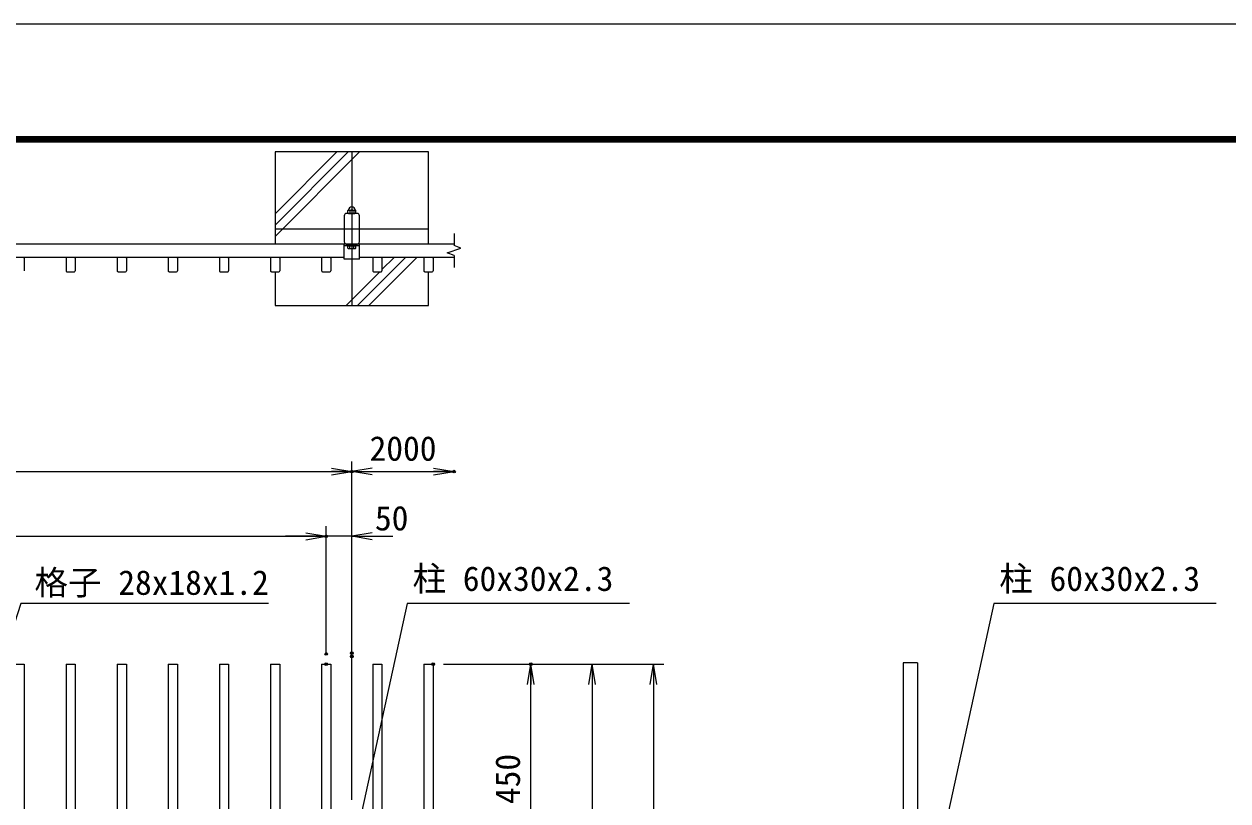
# Model space of a CAD drawing. Units: millimetres, scale not verified. Extents: x -4200 to 4200, y -2970 to 2970.
# Drawn here: x -1864 to 490, y 1452 to 2970 of the extents above; entities that cross this region are included whole.
import ezdxf
from ezdxf.enums import TextEntityAlignment as Align

# ---------------------------------------------------------------- set-up
doc = ezdxf.new("R2010")
doc.units = ezdxf.units.MM
doc.header["$LTSCALE"] = 10
doc.header["$PDMODE"] = 32
doc.header["$PDSIZE"] = 5
doc.linetypes.add('USER1', pattern=[50.8, 31.75, -6.35, 6.35, -6.35])
for name, color, linetype, lineweight in [('0-1_D-BMK', 2, 'USER1', 13), ('0-2_D-STR3', 3, 'Continuous', 13), ('0-3_D-STR-DIM', 7, 'Continuous', 13), ('0-4_0', 7, 'Continuous', 18), ('0-6_D-STR-TXT', 7, 'Continuous', 13), ('0-7_D-TTL', 7, 'Continuous', 18), ('0-8_D-STR1', 1, 'Continuous', 18), ('0-9_D-DCR-HCH', 7, 'Continuous', 13)]:
    doc.layers.add(name, color=color, linetype=linetype, lineweight=lineweight)
doc.layers.add('0-5_Defpoints', color=253, linetype='Continuous')
doc.styles.add('ＭＳ ゴシック', font='')
doc.styles.get('ＭＳ ゴシック').set_extended_font_data('MS Gothic')

# ---------------------------------------------------------------- blocks, each defined once
blk = doc.blocks.new('_Open')
at = {"layer": '0-4_0'}
blk.add_line((-10, 1.667), (0, 0), dxfattribs=at)
blk.add_lwpolyline([(-10, -1.667), (0, 0), (-10, 0)], dxfattribs=at)

msp = doc.modelspace()

# ---------------------------------------------------------------- linework, layer by layer
at = {"layer": '0-1_D-BMK'}
for p, q in [((-1223.13, 2720), (-1223.13, 2420)), ((-1373.13, 2570), (-1073.13, 2570))]:
    msp.add_line(p, q, dxfattribs=at)
at = {"layer": '0-2_D-STR3'}
for p, q in [((-1231.17, 2601), (-1231.17, 2605.5)), ((-1229.31, 2606.5), (-1216.96, 2606.5)), ((-1229.31, 2606.5), (-1216.96, 2606.5)), ((-1229.31, 2600), (-1216.96, 2600)), ((-1229.31, 2600), (-1216.96, 2600)), ((-1227.12, 2605.5), (-1227.12, 2601)), ((-1219.02, 2605.5), (-1219.02, 2601)), ((-1214.97, 2601), (-1214.97, 2605.5)), ((-1231.23, 2536.8), (-1215.03, 2536.8)), ((-1231.23, 2532.3), (-1231.23, 2536.8)), ((-1229.37, 2531.3), (-1217.02, 2531.3)), ((-1227.18, 2532.3), (-1227.18, 2536.8)), ((-1219.08, 2532.3), (-1219.08, 2536.8)), ((-1215.03, 2532.3), (-1215.03, 2536.8))]:
    msp.add_line(p, q, dxfattribs=at)
for centre, radius, start, end in [((-1229.15, 2603.96), 2.54, 37.21089, 142.78911), ((-1229.15, 2602.54), 2.54, 217.21089, 322.78911), ((-1230.02, 2606.87), 0.5, 279.83916, 352.83194), ((-1223.07, 2606), 6.5, 7.16806, 172.83194), ((-1223.07, 2597.8), 8.7, 62.26063, 117.73937), ((-1223.07, 2608.7), 8.7, 242.26063, 297.73937), ((-1217, 2603.95), 2.55, 37.42505, 142.57495), ((-1217, 2602.55), 2.55, 217.42505, 322.57495), ((-1216.13, 2606.87), 0.5, 187.16806, 253.42019), ((-1229.21, 2533.84), 2.54, 217.21089, 322.78911), ((-1223.13, 2540), 8.7, 242.26063, 297.73937), ((-1217.06, 2533.85), 2.55, 217.42505, 322.57495)]:
    msp.add_arc(centre, radius, start, end, dxfattribs=at)
at = {"layer": '0-3_D-STR-DIM'}
for p, q in [((-1023.13, 2560.93), (-1023.13, 2537.12)), ((-1036.35, 2522.69), (-1009.92, 2532.31)), ((-1023.13, 2517.88), (-1036.35, 2522.69)), ((-1009.92, 2532.31), (-1023.13, 2537.12)), ((-1023.13, 2517.88), (-1023.13, 2494.07)), ((-1223.13, 1453.92), (-1223.13, 2115.35)), ((-1223.13, 1760.35), (-1223.13, 2115.35)), ((-3223.13, 2095.35), (-1223.13, 2095.35)), ((-1223.13, 2095.35), (-1023.13, 2095.35)), ((-1273.13, 1738.92), (-1273.13, 1988.92)), ((-1273.13, 1758.92), (-1273.13, 1988.92)), ((-1223.13, 1753.92), (-1223.13, 1988.92)), ((-3173.13, 1968.92), (-1273.13, 1968.92)), ((-1313.13, 1968.92), (-1353.13, 1968.92)), ((-1223.13, 1968.92), (-1273.13, 1968.92)), ((-1183.13, 1968.92), (-1143.13, 1968.92)), ((-1044.13, 1718.92), (-853.13, 1718.92)), ((-1044.13, 1718.92), (-733.13, 1718.92)), ((-1044.13, 1718.92), (-613.13, 1718.92)), ((-873.13, 1268.92), (-873.13, 1718.92)), ((-753.13, 1718.92), (-753.13, -281.08)), ((-633.13, 1718.92), (-633.13, -381.08))]:
    msp.add_line(p, q, dxfattribs=at)
at = {"layer": '0-4_0'}
for points in [[(-1073.13, 2540), (-1073.13, 2720), (-1373.13, 2720), (-1373.13, 2540)], [(-1373.13, 2486), (-1373.13, 2420), (-1073.13, 2420), (-1073.13, 2486)]]:
    msp.add_lwpolyline(points, dxfattribs=at)
at = {"layer": '0-5_Defpoints'}
for p in [(-1223.13, 2095.35), (-1023.13, 2095.35), (-1273.13, 1968.92), (-1223.13, 1740.35), (-1273.13, 1738.92), (-1273.13, 1718.92), (-1223.13, 1733.92), (-1064.13, 1718.92), (-873.13, 1718.92)]:
    msp.add_point(p, dxfattribs=at)
at = {"layer": '0-6_D-STR-TXT'}
for points in [[(-1385.84, 1837.64), (-1870.52, 1837.64), (-1972.65, 1521.61)], [(-680.19, 1837.64), (-1114.88, 1837.64), (-1208.2, 1410.87)], [(467.32, 1837.64), (32.63, 1837.64), (-60.69, 1410.87)]]:
    msp.add_lwpolyline(points, dxfattribs=at)
at = {"layer": '0-7_D-TTL'}
for points in [[(-4200, -2970), (4200, -2970), (4200, 2970), (-4200, 2970)], [(-3930, 2750), (3930, 2750), (3930, -2750), (-3930, -2750)], [(-3927.5, 2747.5), (3927.5, 2747.5), (3927.5, -2747.5), (-3927.5, -2747.5)], [(-3925, 2745), (3925, 2745), (3925, -2745), (-3925, -2745)], [(-3922.5, 2742.5), (3922.5, 2742.5), (3922.5, -2742.5), (-3922.5, -2742.5)], [(-3920, 2740), (3920, 2740), (3920, -2740), (-3920, -2740)]]:
    msp.add_lwpolyline(points, close=True, dxfattribs=at)
at = {"layer": '0-8_D-STR1'}
for p, q in [((-1238.13, 2595.4), (-1238.13, 2544.6)), ((-1212.73, 2600), (-1233.53, 2600)), ((-1208.13, 2544.6), (-1208.13, 2595.4)), ((-1023.13, 2540), (-3423.13, 2540)), ((-1208.13, 2536.8), (-1238.13, 2536.8)), ((-1234.33, 2540), (-1211.93, 2540)), ((-1233.53, 2540), (-1212.73, 2540)), ((-1208.13, 2510.8), (-1208.13, 2540)), ((-1238.13, 2514), (-3208.13, 2514)), ((-1864.13, 2512.3), (-1864.13, 2487.7)), ((-1782.13, 2512.3), (-1782.13, 2487.7)), ((-1764.13, 2512.3), (-1764.13, 2487.7)), ((-1682.13, 2512.3), (-1682.13, 2487.7)), ((-1664.13, 2512.3), (-1664.13, 2487.7)), ((-1582.13, 2512.3), (-1582.13, 2487.7)), ((-1564.13, 2512.3), (-1564.13, 2487.7)), ((-1482.13, 2512.3), (-1482.13, 2487.7)), ((-1464.13, 2512.3), (-1464.13, 2487.7)), ((-1382.13, 2512.3), (-1382.13, 2487.7)), ((-1364.13, 2512.3), (-1364.13, 2487.7)), ((-1282.13, 2512.3), (-1282.13, 2487.7)), ((-1264.13, 2512.3), (-1264.13, 2487.7)), ((-1023.13, 2514), (-1208.13, 2514)), ((-1182.13, 2512.3), (-1182.13, 2487.7)), ((-1164.13, 2512.3), (-1164.13, 2487.7)), ((-1082.13, 2512.3), (-1082.13, 2487.7)), ((-1064.13, 2512.3), (-1064.13, 2487.7)), ((-1780.43, 2486), (-1765.83, 2486)), ((-1680.43, 2486), (-1665.83, 2486)), ((-1580.43, 2486), (-1565.83, 2486)), ((-1480.43, 2486), (-1465.83, 2486)), ((-1380.43, 2486), (-1365.83, 2486)), ((-1280.43, 2486), (-1265.83, 2486)), ((-1180.43, 2486), (-1165.83, 2486)), ((-1080.43, 2486), (-1065.83, 2486)), ((-1882.13, 1718.92), (-1864.13, 1718.92)), ((-1864.13, 1718.92), (-1864.13, -281.08)), ((-1782.13, 1718.92), (-1764.13, 1718.92)), ((-1764.13, 1718.92), (-1764.13, -281.08)), ((-1682.13, 1718.92), (-1664.13, 1718.92)), ((-1664.13, 1718.92), (-1664.13, -281.08)), ((-1582.13, 1718.92), (-1564.13, 1718.92)), ((-1564.13, 1718.92), (-1564.13, -281.08)), ((-1482.13, 1718.92), (-1464.13, 1718.92)), ((-1464.13, 1718.92), (-1464.13, -281.08)), ((-1382.13, 1718.92), (-1364.13, 1718.92)), ((-1364.13, 1718.92), (-1364.13, -281.08)), ((-1282.13, 1718.92), (-1264.13, 1718.92)), ((-1264.13, 1718.92), (-1264.13, -281.08)), ((-1182.13, 1718.92), (-1164.13, 1718.92)), ((-1164.13, 1718.92), (-1164.13, -281.08)), ((-1082.13, 1718.92), (-1082.13, -281.08)), ((-1082.13, 1718.92), (-1064.13, 1718.92)), ((-1064.13, 1718.92), (-1064.13, -281.08)), ((-145.12, 1721.22), (-145.12, -281.08)), ((-117.12, 1721.22), (-145.12, 1721.22)), ((-117.12, 1721.22), (-117.12, 1271.84))]:
    msp.add_line(p, q, dxfattribs=at)
for points in [[(-1208.13, 2510.8), (-1238.13, 2510.8), (-1238.13, 2540)], [(-1782.13, 1718.92), (-1782.13, -281.08), (-1764.13, -281.08)], [(-1682.13, 1718.92), (-1682.13, -281.08), (-1664.13, -281.08)], [(-1582.13, 1718.92), (-1582.13, -281.08), (-1564.13, -281.08)], [(-1482.13, 1718.92), (-1482.13, -281.08), (-1464.13, -281.08)], [(-1382.13, 1718.92), (-1382.13, -281.08), (-1364.13, -281.08)], [(-1282.13, 1718.92), (-1282.13, -281.08), (-1264.13, -281.08)], [(-1182.13, 1718.92), (-1182.13, -281.08), (-1164.13, -281.08)], [(-1082.13, 1718.92), (-1082.13, -281.08), (-1064.13, -281.08)]]:
    msp.add_lwpolyline(points, dxfattribs=at)
for centre, radius, start, end in [((-1233.53, 2595.4), 4.6, 90, 180), ((-1212.73, 2595.4), 4.6, 0, 90), ((-1233.53, 2544.6), 4.6, 180, 270), ((-1212.73, 2544.6), 4.6, 270, 0), ((-1865.83, 2512.3), 1.7, 359.99941, 90), ((-1780.43, 2512.3), 1.7, 90, 180), ((-1765.83, 2512.3), 1.7, 359.99941, 90), ((-1680.43, 2512.3), 1.7, 90, 180), ((-1665.83, 2512.3), 1.7, 359.99941, 90), ((-1580.43, 2512.3), 1.7, 90, 180), ((-1565.83, 2512.3), 1.7, 359.99941, 90), ((-1480.43, 2512.3), 1.7, 90, 180), ((-1465.83, 2512.3), 1.7, 359.99941, 90), ((-1380.43, 2512.3), 1.7, 90, 180), ((-1365.83, 2512.3), 1.7, 359.99941, 90), ((-1280.43, 2512.3), 1.7, 90, 180), ((-1265.83, 2512.3), 1.7, 359.99941, 90), ((-1180.43, 2512.3), 1.7, 90, 180), ((-1165.83, 2512.3), 1.7, 359.99941, 90), ((-1080.43, 2512.3), 1.7, 90, 180), ((-1065.83, 2512.3), 1.7, 359.99941, 90), ((-1780.43, 2487.7), 1.7, 179.99942, 270), ((-1765.83, 2487.7), 1.7, 270, 359.99941), ((-1680.43, 2487.7), 1.7, 179.99942, 270), ((-1665.83, 2487.7), 1.7, 270, 359.99941), ((-1580.43, 2487.7), 1.7, 179.99942, 270), ((-1565.83, 2487.7), 1.7, 270, 359.99941), ((-1480.43, 2487.7), 1.7, 179.99942, 270), ((-1465.83, 2487.7), 1.7, 270, 359.99941), ((-1380.43, 2487.7), 1.7, 179.99942, 270), ((-1365.83, 2487.7), 1.7, 270, 359.99941), ((-1280.43, 2487.7), 1.7, 179.99942, 270), ((-1265.83, 2487.7), 1.7, 270, 359.99941), ((-1180.43, 2487.7), 1.7, 179.99942, 270), ((-1165.83, 2487.7), 1.7, 270, 359.99941), ((-1080.43, 2487.7), 1.7, 179.99942, 270), ((-1065.83, 2487.7), 1.7, 270, 359.99941)]:
    msp.add_arc(centre, radius, start, end, dxfattribs=at)
at = {"layer": '0-9_D-DCR-HCH'}
for p, q in [((-1373.13, 2555), (-1208.13, 2720)), ((-1373.13, 2577.1), (-1230.23, 2720)), ((-1373.13, 2599.19), (-1252.33, 2720)), ((-1118.16, 2514), (-1212.16, 2420)), ((-1096.07, 2514), (-1190.07, 2420)), ((-1140.26, 2514), (-1164.13, 2490.13)), ((-1168.26, 2486), (-1234.26, 2420))]:
    msp.add_line(p, q, dxfattribs=at)

# ---------------------------------------------------------------- block references
at = {"layer": '0-3_D-STR-DIM', "xscale": 4, "yscale": 4}
for p in [(-1223.13, 2095.35), (-1023.13, 2095.35), (-1273.13, 1968.92), (-1273.13, 1968.92)]:
    msp.add_blockref('_Open', p, dxfattribs=at)
for p, rotation in [((-1223.13, 2095.35), 180), ((-1223.13, 1968.92), 180), ((-873.13, 1718.92), 90), ((-753.13, 1718.92), 90), ((-633.13, 1718.92), 90)]:
    msp.add_blockref('_Open', p, dxfattribs=dict(at, rotation=rotation))

# ---------------------------------------------------------------- texts
at = {"layer": '0-3_D-STR-DIM', "style": 'ＭＳ ゴシック'}
for s, p in [('2000', (-1188.4, 2102.1)), ('50', (-1177.91, 1965.88))]:
    msp.add_text(s, height=48.09, dxfattribs=at).set_placement(p, align=Align.BOTTOM_LEFT)
msp.add_text('450', height=48.09, rotation=90, dxfattribs=at).set_placement((-879.88, 1445.42), align=Align.BOTTOM_LEFT)
at = {"layer": '0-6_D-STR-TXT', "style": 'ＭＳ ゴシック'}
for s, p in [('格子 28x18x1.2', (-1843.8, 1840.02)), ('柱 60x30x2.3', (-1104.34, 1847.63)), ('柱 60x30x2.3', (43.17, 1847.63))]:
    msp.add_text(s, height=48.09, dxfattribs=at).set_placement(p, align=Align.BOTTOM_LEFT)

doc.saveas('drawing.dxf')
